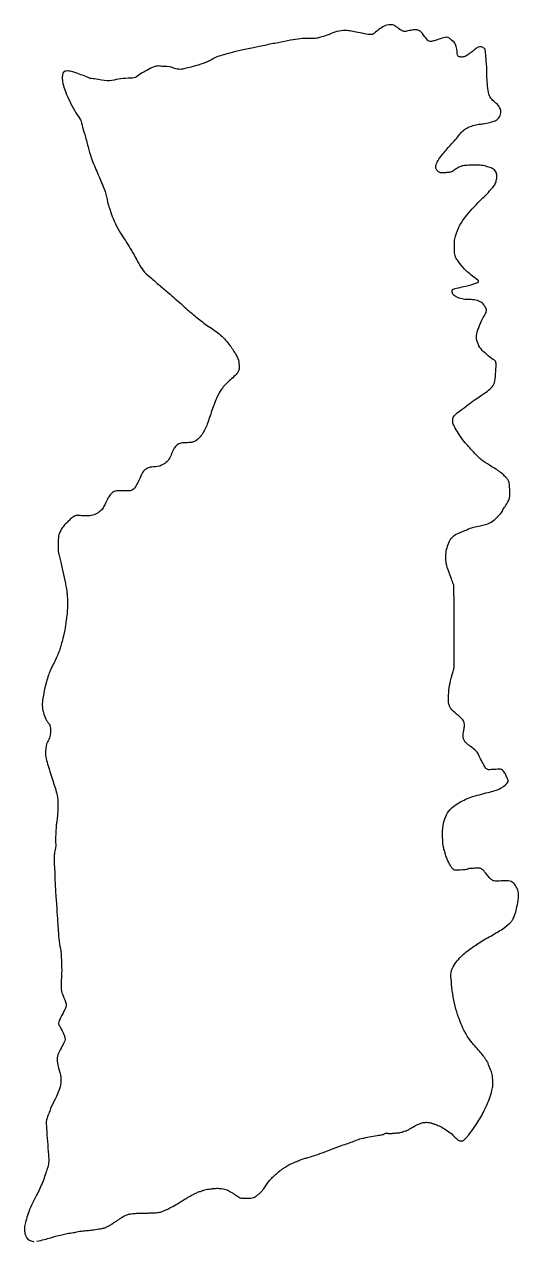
# Model space of a CAD drawing. Extents: x -459 to 459, y -1130 to 1130.
import ezdxf

# ---------------------------------------------------------------- set-up
doc = ezdxf.new("R2010")
doc.units = 0
doc.header["$MEASUREMENT"] = 0
doc.layers.add('MODELSKETCH_VISIBLE', color=7, linetype='CONTINUOUS')

msp = doc.modelspace()

# ---------------------------------------------------------------- linework, layer by layer
at = {"layer": 'MODELSKETCH_VISIBLE'}
for points, knots in [([(362.6, 350.3), (359.1, 354.4), (352.3, 362.4), (345.4, 374.5), (337.9, 385.6), (336.2, 393.9), (337.6, 403.9), (355.1, 416.4), (380.8, 435.8), (397.1, 445.9), (408.2, 454.9), (415.6, 464.5), (416.1, 480.8), (417.4, 498.2), (416.9, 505.4), (411.1, 507.9), (399.1, 518.1), (388.7, 526.7), (381.9, 540), (379.5, 552.4), (384.8, 567.2), (391, 583.2), (398.1, 592.6), (400.2, 600.4), (396.1, 607), (392.5, 613), (382.4, 618), (370.7, 619.4), (361.2, 619.1), (351.7, 620.7), (340.5, 624.7), (335.8, 630.1), (334.4, 639.3), (344.3, 639.9), (357.3, 644), (368.8, 645.7), (379.2, 649.5), (383.3, 651), (385.3, 653.4), (382.7, 655.8), (368.6, 665.9), (354.7, 679.3), (345.9, 691.7), (339.2, 700), (340.3, 722.9), (338.9, 731.4), (347.2, 752.3), (350.1, 757.9), (362.2, 777.2), (389.3, 804.8), (400, 815), (409.6, 825.7), (414.9, 832.1), (418, 839.6), (418.7, 848.6), (418, 857.1), (410.2, 863.1), (400.7, 865.9), (390.3, 868.8), (378.3, 868.3), (366.5, 868.5), (356.3, 868.1), (347.8, 865.3), (341.5, 860.6), (337.8, 858.3), (334.2, 855.6), (327.2, 855.2), (319.3, 854.1), (312.3, 854.4), (307.7, 858.5), (304.3, 863.2), (306.2, 872.2), (312.8, 883.1), (320.7, 892.4), (336, 910.4), (346.4, 920.8), (350.7, 927.9), (356.3, 933.4), (364.7, 939.2), (374.1, 942.1), (385.3, 945.1), (396.2, 945.5), (408.3, 948.8), (417.6, 951.4), (424.1, 957.8), (427.3, 968.5), (423.8, 975.8), (419.3, 982.8), (410.3, 988.9), (404, 997.3), (401.8, 1011.6), (400, 1027.5), (400.3, 1046.4), (398.7, 1065), (397.4, 1079.7), (396.5, 1085.1), (393.4, 1086.5), (389.9, 1088.9), (386, 1088.2), (381.3, 1086.6), (374.8, 1080.7), (366.7, 1074.9), (359.9, 1070.2), (352.3, 1068.8), (344.2, 1070.7), (345.8, 1081.2), (342.2, 1091), (341.3, 1095.1), (332.2, 1103.2), (326, 1107.6), (312.9, 1103.2), (304.4, 1100.1), (297.6, 1098.4), (292, 1098), (286.9, 1104.3), (278.5, 1115.6), (272.4, 1120.1), (265.7, 1120.4), (256.4, 1118.6), (251.2, 1117.3), (247.3, 1115.9), (240.4, 1119.1), (231.7, 1125.4), (227.3, 1129.1), (213.1, 1130.9), (195.4, 1117.8), (188.1, 1110), (176.2, 1112), (160.7, 1114.9), (148.1, 1117.6), (137.6, 1119), (120.9, 1117.3), (107.6, 1111.4), (93.6, 1106.8), (85.7, 1104.2), (76.4, 1103.9), (65.5, 1103.7), (53.2, 1103.8), (34.7, 1100.5), (12.1, 1095.8), (-3.8, 1093), (-12.1, 1091)], [0, 0, 0, 0, 0.00878, 0.017069, 0.025052, 0.03134, 0.037796, 0.047832, 0.060556, 0.070283, 0.078403, 0.085797, 0.094719, 0.104029, 0.10946, 0.114624, 0.123318, 0.131586, 0.139925, 0.147592, 0.156276, 0.165475, 0.173003, 0.178956, 0.184852, 0.190628, 0.197878, 0.205464, 0.212209, 0.219099, 0.226572, 0.232484, 0.238272, 0.244482, 0.252749, 0.260461, 0.26771, 0.272283, 0.27558, 0.279064, 0.288141, 0.29819, 0.306572, 0.313705, 0.323859, 0.330882, 0.340907, 0.346607, 0.3569, 0.370761, 0.379424, 0.387532, 0.393901, 0.400019, 0.406638, 0.412905, 0.419497, 0.426451, 0.433649, 0.441274, 0.448898, 0.455883, 0.462467, 0.468592, 0.473119, 0.477633, 0.483399, 0.489722, 0.495418, 0.50075, 0.505796, 0.51225, 0.520013, 0.527859, 0.538608, 0.547121, 0.553247, 0.559373, 0.566327, 0.573281, 0.580709, 0.58802, 0.595829, 0.602595, 0.60911, 0.616211, 0.622323, 0.628632, 0.635811, 0.642841, 0.651082, 0.659954, 0.669526, 0.679239, 0.687672, 0.692467, 0.696281, 0.700728, 0.704939, 0.709759, 0.716266, 0.723313, 0.72961, 0.735708, 0.741294, 0.748018, 0.755097, 0.759642, 0.767116, 0.773106, 0.780994, 0.787832, 0.793585, 0.798424, 0.804513, 0.812883, 0.81879, 0.824363, 0.831154, 0.836257, 0.840497, 0.846449, 0.853676, 0.858922, 0.866791, 0.877095, 0.884061, 0.891299, 0.900187, 0.908061, 0.915188, 0.924071, 0.932658, 0.941032, 0.947357, 0.953968, 0.96121, 0.968877, 0.978372, 0.98902, 1, 1, 1, 1]), ([(-12.1, 1091), (-40.7, 1085.1), (-79.2, 1077.1), (-87.9, 1073.4), (-101.7, 1070.6), (-110.6, 1064.4), (-119.5, 1060.5), (-136.2, 1053.9), (-159.9, 1048), (-168.8, 1045.9), (-181.3, 1048), (-187.3, 1052.3), (-206.3, 1051.9), (-205.9, 1052.5), (-205.9, 1052.6)], [0, 0, 0, 0, 0.187724, 0.254697, 0.336299, 0.410433, 0.478668, 0.575355, 0.686565, 0.755875, 0.830819, 0.899933, 0.99157, 1, 1, 1, 1]), ([(-205.9, 1052.4), (-208.7, 1052.8), (-215.2, 1053.6), (-228.8, 1045.9), (-239.8, 1040.5), (-250.7, 1032.8), (-254.6, 1030), (-272, 1030.4), (-288.2, 1027.7), (-305, 1023.2), (-325.5, 1029.3), (-336.5, 1028.9), (-347.5, 1034.6), (-360, 1038.5), (-366.4, 1041.2), (-376.3, 1043.6), (-381.2, 1043.7), (-385.5, 1042.5), (-387.9, 1039.6), (-388.5, 1034), (-388.7, 1026.9), (-385.7, 1012.1), (-380.7, 1000.3), (-364.3, 965), (-354, 954.2), (-351.1, 938.9), (-345.1, 920.4), (-339.2, 896.8), (-333.6, 877.7), (-321.6, 851.1), (-313.9, 832.5), (-308.7, 820.1), (-304.5, 800.1), (-301.4, 788.9), (-295.6, 772.9), (-290.2, 759.9), (-280.7, 742.3), (-271.3, 729), (-262, 714), (-253, 698.2), (-244.7, 682.2), (-236.4, 669.6), (-221.8, 658.2), (-205.7, 643.4), (-187.9, 629.2), (-162.1, 605.6), (-140.5, 587.4), (-121, 571.5), (-96.1, 556.7), (-79.1, 537.3), (-67.1, 519.4), (-60.6, 507.3), (-60.1, 494.8), (-59.8, 484.6), (-77, 470), (-92, 455.6), (-101.4, 438.6), (-111.2, 413.5), (-118.6, 387.7), (-127.9, 368.8), (-143.8, 351), (-168.3, 355.7), (-183.2, 344.3), (-187.7, 321.5), (-206.9, 308.3), (-222.3, 309.3), (-232.6, 305.4), (-240.2, 298.8), (-244.2, 287.1), (-251.7, 273.1), (-258, 263), (-271.4, 263.9), (-285.2, 264.2)], [0, 0, 0, 0, 0.010548, 0.024242, 0.037229, 0.049704, 0.057398, 0.07164, 0.086345, 0.101036, 0.117147, 0.128773, 0.141109, 0.153818, 0.163393, 0.174461, 0.182412, 0.18958, 0.196132, 0.204234, 0.213798, 0.227062, 0.240417, 0.262239, 0.27608, 0.289416, 0.305201, 0.322502, 0.338524, 0.35762, 0.373447, 0.386506, 0.402214, 0.414577, 0.428825, 0.442369, 0.458039, 0.472428, 0.487187, 0.502373, 0.51733, 0.530955, 0.54606, 0.562489, 0.5795, 0.600402, 0.619322, 0.637019, 0.655955, 0.674023, 0.690366, 0.703353, 0.715507, 0.726302, 0.74264, 0.758972, 0.774378, 0.792787, 0.811184, 0.827473, 0.843838, 0.860654, 0.874995, 0.891706, 0.908075, 0.921772, 0.933235, 0.944022, 0.956473, 0.970677, 0.981609, 1, 1, 1, 1]), ([(414.6, 211.1), (416.4, 212.7), (420.4, 216.4), (427.9, 224), (431.6, 232.3), (433.9, 235.3), (442.5, 247.3), (442.8, 262.2), (441.9, 278), (441.2, 281.4), (437.8, 286.7), (434.2, 290.4), (427.2, 297.7), (409.2, 309.6), (392.7, 318.3), (378, 333.3), (368.3, 343.7), (364.4, 348.3), (362.6, 350.3)], [0, 0, 0, 0, 0.052921, 0.116162, 0.172051, 0.209322, 0.279189, 0.355884, 0.430003, 0.465337, 0.511169, 0.554605, 0.61401, 0.702144, 0.786356, 0.873335, 0.94498, 1, 1, 1, 1]), ([(-285.2, 264.2), (-286, 264.3), (-287.8, 264.5), (-292.3, 263.1), (-295.4, 261.6), (-301.6, 254.5), (-304.5, 248.8), (-310, 238.4), (-313.3, 230.4), (-320, 224.8), (-329.1, 218.6), (-340.1, 217.8), (-350.3, 218.1), (-359.1, 218.1), (-362.8, 218.7), (-367.6, 216.1), (-374, 211.6), (-379.3, 205.3), (-386.1, 199.9), (-391.1, 191.1), (-395.5, 183.3), (-396.5, 170.3), (-396, 158.3), (-396.3, 150), (-393.3, 141.4), (-388.4, 119), (-383.6, 98.7), (-380.2, 78.4), (-379.3, 69.7), (-378.7, 59.8), (-379, 49.4), (-379.4, 36.1), (-381.4, 23.8), (-382.9, 10.6), (-386.9, -9.5), (-390.6, -20.7), (-392.9, -30.1), (-396.8, -38.9), (-400.8, -49.4), (-406.7, -60.3), (-410.5, -68.5), (-414.6, -78.3), (-417.7, -90.5), (-422.1, -104.1), (-423.2, -115), (-426, -127.4), (-425.5, -140.9), (-423.3, -150.4), (-417.7, -162), (-415, -166.5), (-408.9, -172.2), (-410.8, -195.6), (-418.5, -203.7), (-421.3, -227.2), (-412.5, -253.4), (-403.4, -282.6), (-395.2, -306.9), (-397.3, -342.3), (-399.2, -351.7), (-400.2, -361.6), (-401.5, -384.1), (-400.2, -397.9), (-402.7, -403.9), (-404.1, -415.7), (-403.5, -429), (-399.2, -512.9), (-396, -550.1), (-395.1, -571.8), (-390.8, -590.5), (-389.6, -613.3), (-389.6, -637.4), (-391.6, -660.7), (-388.4, -669.4), (-382.6, -684.1), (-380.2, -691.3), (-383.9, -698.7), (-390.8, -712.8), (-397, -723.6), (-393.1, -729.5), (-387.5, -740.7), (-385.1, -745.8), (-382.1, -754.7), (-387.6, -764.6), (-394.1, -776.1), (-398.3, -785.2), (-398.4, -798), (-392.7, -815.2), (-390.9, -825.8), (-391.1, -839.1), (-396.1, -852.4), (-401.5, -864.8), (-410.6, -882.2), (-413.1, -891.5), (-419, -903.8), (-417.8, -920.2), (-416.1, -943.5), (-414.2, -966.9), (-413.3, -983.4), (-416.5, -994.3), (-424.7, -1019.7), (-436.2, -1043.4), (-451.6, -1072.4), (-458.1, -1098.3), (-459.4, -1107.4), (-457.5, -1116.6), (-453.5, -1125.4), (-444.8, -1129.1), (-442.1, -1129.4), (-441.1, -1129.5)], [0, 0, 0, 0, 0.004233, 0.009695, 0.014681, 0.02243, 0.029254, 0.038107, 0.045794, 0.053332, 0.061883, 0.070435, 0.078931, 0.086534, 0.091412, 0.097255, 0.104592, 0.112069, 0.119714, 0.127886, 0.135669, 0.145021, 0.154149, 0.161406, 0.169123, 0.181464, 0.193864, 0.205463, 0.213146, 0.221142, 0.229605, 0.239095, 0.248209, 0.257805, 0.269599, 0.278623, 0.286573, 0.294599, 0.303357, 0.312512, 0.320381, 0.328751, 0.338069, 0.347867, 0.35651, 0.36577, 0.375234, 0.38354, 0.39273, 0.398658, 0.405749, 0.417838, 0.426631, 0.438696, 0.452597, 0.466861, 0.480446, 0.495662, 0.503572, 0.511579, 0.524098, 0.533731, 0.540205, 0.548627, 0.558327, 0.582069, 0.598685, 0.610312, 0.621595, 0.633956, 0.64707, 0.659348, 0.667399, 0.67765, 0.684617, 0.691779, 0.702343, 0.71117, 0.717748, 0.726876, 0.73324, 0.740756, 0.74941, 0.758933, 0.767036, 0.776254, 0.787314, 0.795931, 0.805247, 0.814958, 0.824752, 0.836164, 0.844345, 0.853582, 0.864055, 0.876771, 0.88956, 0.899867, 0.908532, 0.921751, 0.935393, 0.950512, 0.963803, 0.971513, 0.979301, 0.987359, 0.995111, 1, 1, 1, 1]), ([(436.8, -266.6), (435.8, -264.2), (433.9, -259.8), (431.1, -256.1), (427.3, -253), (424.1, -252.3), (419.4, -252.6), (413.9, -253.1), (403.3, -253.7), (400.7, -252.9), (397.8, -251.3), (396.6, -248.6), (395.1, -246.8), (384.9, -226.3), (384.6, -224.6), (382, -220), (372.5, -212.4), (363.3, -205.8), (358.9, -201.3), (356.6, -196.3), (355.6, -192.3), (356.7, -180.4), (358.9, -173.4), (358.4, -164.1), (353, -157.7), (347.8, -154), (334.1, -142.4), (331.6, -136.8), (328.3, -129.3), (328.8, -118.5), (329.5, -101.1), (333.6, -85), (338.6, -67.3), (339.7, -65.7), (339.3, 87.9), (338.2, 90.2), (329.5, 113.8), (323.9, 128.7), (323.8, 141.2), (324.1, 152.3), (328.1, 164.7), (333.1, 176.3), (341.5, 183.8), (359.4, 190.5), (371.8, 196.1), (384.6, 198.5), (395.1, 200.8), (405.5, 204.2), (412.4, 209), (414.6, 211.1)], [0, 0, 0, 0, 0.018184, 0.032579, 0.047046, 0.058979, 0.07289, 0.089432, 0.110868, 0.122003, 0.133707, 0.144428, 0.155765, 0.187302, 0.196945, 0.211059, 0.23474, 0.257531, 0.274074, 0.289036, 0.302723, 0.32545, 0.344188, 0.363923, 0.382375, 0.399931, 0.427815, 0.444746, 0.462877, 0.484791, 0.512414, 0.541038, 0.567695, 0.582634, 0.663913, 0.681744, 0.713398, 0.741245, 0.7641, 0.786272, 0.810407, 0.833757, 0.855876, 0.88488, 0.909975, 0.93372, 0.955514, 0.977811, 1, 1, 1, 1]), ([(322.4, -407.6), (321.5, -405), (319.2, -398.7), (317.1, -378.1), (318.2, -357.1), (322.8, -340.4), (331.3, -326.7), (346.6, -314.6), (370.3, -303.7), (402.2, -295.8), (425.8, -289.6), (442.5, -276.2), (438.9, -270.2), (436.8, -266.6)], [0, 0, 0, 0, 0.062587, 0.15733, 0.254891, 0.341175, 0.423395, 0.514241, 0.62153, 0.742059, 0.84822, 0.935569, 1, 1, 1, 1]), ([(351.1, -722.5), (349.3, -717.9), (345.3, -707.7), (339.6, -686.7), (335.6, -664), (333.7, -642.2), (332.5, -626.3), (341.4, -613.1), (349.2, -602.5), (365.8, -587.9), (385.5, -574.9), (410.2, -560.3), (431.5, -548.3), (444.9, -536.3), (448, -531.5), (450.3, -527.4), (453.1, -520.2), (455.9, -507.8), (459.2, -492.3), (459, -481.9), (456.1, -472.6), (451.1, -464.5), (442.9, -458.9), (430, -460), (418.8, -460.3), (413.8, -460.3), (410.1, -458.7), (405.3, -455), (400.6, -448.6), (396, -443.2), (391.7, -438.6), (388.6, -436.1), (380.3, -436.1), (369.6, -437), (366.3, -437), (363.5, -438.6), (359.8, -439.3), (341.7, -440.2), (338.6, -439.6), (335.4, -436.7), (332, -431.4), (325.5, -419.4), (323.3, -411.6), (322.4, -407.6)], [0, 0, 0, 0, 0.029616, 0.064482, 0.100851, 0.135897, 0.165333, 0.194103, 0.221467, 0.2561, 0.292956, 0.333092, 0.370893, 0.401956, 0.419127, 0.434659, 0.455089, 0.482235, 0.512213, 0.536242, 0.559187, 0.582098, 0.604848, 0.63175, 0.656932, 0.673191, 0.687756, 0.705973, 0.727274, 0.747514, 0.765922, 0.78022, 0.801697, 0.826502, 0.839883, 0.852294, 0.867501, 0.899156, 0.912864, 0.927165, 0.945987, 0.97352, 1, 1, 1, 1]), ([(224.3, -928.5), (225.2, -928.4), (227.1, -928), (231.8, -927.7), (234.4, -927.5), (237.8, -927.4), (240.7, -926.5), (244.7, -925.4), (248.6, -923.9), (252.3, -923.1), (256.3, -920.2), (260.4, -918.4), (262.8, -916.7), (269, -913.1), (273.2, -911.4), (276.6, -910.2), (279, -909.1), (283.9, -908), (287.5, -908), (287.7, -908), (291.4, -908.2), (292.9, -908.3), (297, -909.1), (298.5, -910.1), (301.7, -910.8), (301.9, -910.8), (305.7, -912.3), (314.2, -915.7), (324.2, -921.8), (334.5, -929), (342.1, -936.6), (344, -938.8), (346.4, -940.9), (348.4, -942), (350.8, -942.5), (353.7, -942.7), (356.5, -941.9), (358.5, -939.9), (361, -937.5), (365.3, -933.2), (371.8, -924.2), (381.4, -910.4), (389.1, -898.5), (395.2, -885.8), (402.2, -871.3), (407.7, -857.1), (411, -843.1), (411.4, -836.4), (410.9, -820.9), (407.7, -812.5), (402.7, -799.7), (400.9, -795.1), (396.9, -789.5), (395.2, -786.9), (392.8, -784.2), (386, -775.2), (377.3, -766), (367.2, -754.5), (357, -736.8), (352.8, -727.2), (351.1, -722.5)], [0, 0, 0, 0, 0.011877, 0.027059, 0.038882, 0.051464, 0.063828, 0.078237, 0.092725, 0.106384, 0.122138, 0.136726, 0.148986, 0.16778, 0.183313, 0.196189, 0.207638, 0.224049, 0.236787, 0.240401, 0.25319, 0.263345, 0.277052, 0.287592, 0.29963, 0.303085, 0.316103, 0.337865, 0.362282, 0.387925, 0.410601, 0.422607, 0.43495, 0.445375, 0.456289, 0.468403, 0.48029, 0.491948, 0.50481, 0.521959, 0.545548, 0.574759, 0.601431, 0.627846, 0.656101, 0.684245, 0.710317, 0.729103, 0.756136, 0.778464, 0.803985, 0.820428, 0.838472, 0.850706, 0.863728, 0.887098, 0.912624, 0.940335, 0.97221, 1, 1, 1, 1]), ([(-8.7, -1022.6), (-8, -1021.5), (-6.3, -1018.9), (-0.7, -1012.8), (4.7, -1007.4), (10.2, -1002.3), (13.3, -1000.3), (16.2, -997.4), (18.4, -996.2), (19.9, -994.7), (21.8, -993.7), (27.8, -989.9), (33.8, -985.5), (44.8, -981.7), (53.1, -977.6), (60.6, -975.1), (68, -973.5), (78.4, -970), (94.6, -964.7), (109.9, -958.4), (129.6, -950.9), (141.8, -947.2), (152.8, -943), (164.2, -938.6), (169.2, -937.7), (178.5, -935.5), (192.5, -933.2), (203.6, -931.2), (208, -930.6), (209.7, -929.3), (211.7, -928), (213.7, -928), (216.4, -928.2), (217.8, -929.4), (221.5, -928.8), (224.3, -928.5)], [0, 0, 0, 0, 0.024007, 0.056723, 0.089414, 0.120407, 0.142414, 0.165556, 0.183817, 0.199823, 0.216375, 0.246104, 0.278374, 0.317317, 0.352616, 0.384357, 0.415577, 0.453444, 0.500604, 0.548391, 0.600829, 0.641861, 0.68166, 0.721182, 0.746755, 0.781458, 0.825853, 0.864664, 0.887807, 0.903998, 0.921422, 0.937776, 0.955951, 0.970515, 1, 1, 1, 1]), ([(-435.7, -1128.9), (-426.2, -1126.5), (-410.9, -1122.7), (-401.8, -1119.4), (-388.8, -1117.1), (-379.8, -1114.1), (-368.2, -1112.8), (-358.9, -1110.7), (-347.2, -1109), (-337.3, -1108.5), (-327.1, -1106.9), (-315.2, -1105.2), (-309.2, -1103.9), (-303.1, -1100.8), (-298.3, -1098.3), (-292.7, -1094.1), (-286.5, -1090.5), (-282.5, -1087.3), (-277.3, -1084), (-273, -1081.7), (-267.1, -1079), (-260.3, -1077.6), (-254.7, -1077), (-246.4, -1076.6), (-235.3, -1076.3), (-227.5, -1076.4), (-219.7, -1075.8), (-215.3, -1075.8), (-210.3, -1075.2), (-205.9, -1074.7), (-200.4, -1072.3), (-194.1, -1069.9), (-186.4, -1065.5), (-174.4, -1059.2), (-167.4, -1054.8), (-160.4, -1050.1), (-153.3, -1046), (-145.1, -1041.7), (-139.2, -1038.4), (-131.8, -1036.2), (-126.8, -1034.2), (-121.5, -1032.6), (-115.7, -1031.8), (-110.9, -1031.3), (-103.6, -1030.3), (-96, -1030.6), (-89.8, -1031), (-85.1, -1032.8), (-80.9, -1034), (-77.9, -1036.4), (-72.3, -1039), (-68.8, -1041.6), (-66.3, -1043), (-63.1, -1045.1), (-60, -1047.4), (-56, -1048.8), (-49.9, -1048.8), (-43.8, -1049.1), (-38.4, -1048.7), (-32.8, -1048.3), (-26.9, -1043.7), (-22.8, -1040.9), (-17.8, -1035.9), (-13.7, -1030.3), (-10.5, -1025.3), (-8.7, -1022.6)], [0, 0, 0, 0, 0.030412, 0.049102, 0.070263, 0.089015, 0.109102, 0.127783, 0.148187, 0.166968, 0.186347, 0.206994, 0.221835, 0.237183, 0.25118, 0.266936, 0.28298, 0.296628, 0.31118, 0.324415, 0.339633, 0.355337, 0.369436, 0.386658, 0.406614, 0.423632, 0.440067, 0.45264, 0.465876, 0.4784, 0.492941, 0.5083, 0.526295, 0.548271, 0.565711, 0.582747, 0.600009, 0.618127, 0.63385, 0.650236, 0.664223, 0.678181, 0.692442, 0.70569, 0.721854, 0.73848, 0.753258, 0.766638, 0.778925, 0.790588, 0.805449, 0.817978, 0.828, 0.839544, 0.851283, 0.863352, 0.878103, 0.893062, 0.906886, 0.920823, 0.936867, 0.95049, 0.966045, 0.9819, 1, 1, 1, 1])]:
    msp.add_open_spline(points, degree=3, knots=knots, dxfattribs=at)

doc.saveas('drawing.dxf')
